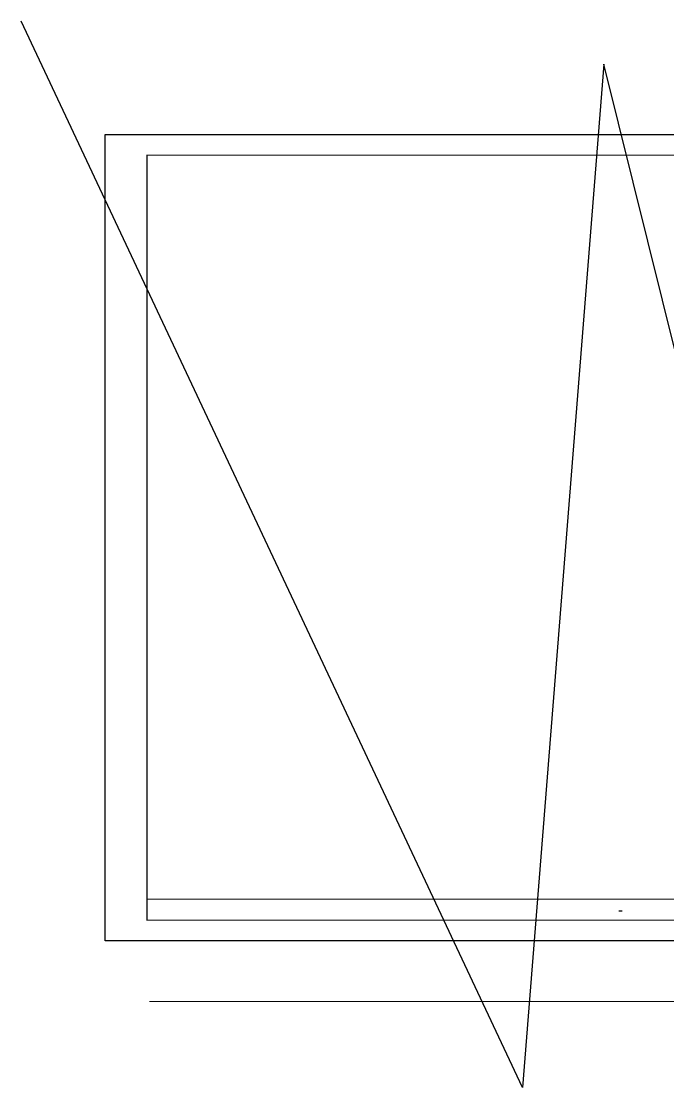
# Model space of a CAD drawing. Extents: x -4845 to 1196, y -1368 to 401.
# Drawn here: x -4845 to -3921, y -1356 to 167 of the extents above; entities that cross this region are included whole.
import ezdxf

# ---------------------------------------------------------------- set-up
doc = ezdxf.new("R2010")
doc.units = 0
doc.header["$LTSCALE"] = 48
doc.header["$MEASUREMENT"] = 0
doc.layers.get('0').update_dxf_attribs({"linetype": 'CONTINUOUS'})
doc.layers.add('24X36TB', color=7, linetype='CONTINUOUS', lineweight=30)
doc.layers.add('A-TEXT', color=3, linetype='CONTINUOUS')
doc.layers.add('TB-text', color=3, linetype='CONTINUOUS')
doc.styles.get("Standard").update_dxf_attribs({"font": 'ERASMD.TTF', "height": 4.5})

# ---------------------------------------------------------------- blocks, each defined once
blk = doc.blocks.new('A$C044039AD')
at = {"layer": '24X36TB'}
for p, q in [((-116.5, -762.5), (-116.5, -810.5)), ((-167.5, -778.5), (-29.5, -778.5)), ((-167.5, -794.5), (-29.5, -794.5)), ((-167.5, -810.5), (-29.5, -810.5)), ((-147.2, -834.5), (-147.2, -882.5)), ((-80.6, -834.5), (-80.6, -882.5)), ((-167.5, -850.5), (-29.5, -850.5)), ((-167.5, -866.5), (-29.5, -866.5))]:
    blk.add_line(p, q, dxfattribs=at)
blk.add_lwpolyline([(-1728, 0), (0, 0), (0, -1152), (-1728, -1152)], close=True, dxfattribs=at)
for points, const_width in [([(-191.5, -1122.5), (-191.5, -29.5), (-1668, -29.5), (-1668, -1122.5)], 1.5), ([(-167.5, -437.6), (-167.5, -125.9), (-29.5, -125.9), (-29.5, -437.6)], 1.5), ([(-167.5, -738.5), (-167.5, -461.6), (-29.5, -461.6), (-29.5, -738.5)], 1.5), ([(-167.5, -810.5), (-167.5, -762.5), (-29.5, -762.5), (-29.5, -810.5)], 1.5), ([(-167.5, -882.5), (-167.5, -834.5), (-29.5, -834.5), (-29.5, -882.5)], 1.5), ([(-167.5, -906.5), (-29.5, -906.5), (-29.5, -930.5), (-167.5, -930.5)], 1.5), ([(-167.5, -1050.5), (-167.5, -954.5), (-29.5, -954.5), (-29.5, -1050.5)], 1.5), ([(-167.5, -1074.5), (-29.5, -1074.5), (-29.5, -1122.5), (-167.5, -1122.5)], 2)]:
    blk.add_lwpolyline(points, close=True, dxfattribs=dict(at, const_width=const_width))
at = {"layer": '24X36TB', "const_width": 1.5}
for points in [[(-98.5, -834.5), (-98.5, -882.5)], [(-1668, -1092.5), (-1074, -1092.5), (-191.5, -1092.5)]]:
    blk.add_lwpolyline(points, dxfattribs=at)
at = {"layer": 'TB-text', "insert": (-98.5, -918), "char_height": 4.5, "width": 138, "attachment_point": 5}
blk.add_mtext('{\\fEras Demi ITC|b0|i0|c0|p34;UNIVERSITY PARK SF}', dxfattribs=at)

msp = doc.modelspace()

# ---------------------------------------------------------------- linework, layer by layer
at = {"color": 1}
for p, q in [((-4128.7, -1356.1), (-4845, 167.1)), ((-4012.3, 105.8), (-4128.7, -1356.1)), ((-3851.6, -542.1), (-4012.3, 105.8))]:
    msp.add_line(p, q, dxfattribs=at)
at = {"layer": '24X36TB', "const_width": 1.5}
msp.add_lwpolyline([(-4662, -1233), (-4068, -1233), (-3185.5, -1233)], dxfattribs=at)

# ---------------------------------------------------------------- block references
at = {"color": 1}
msp.add_blockref('A$C044039AD', (-2997.3, 5.5), dxfattribs=at)

# ---------------------------------------------------------------- texts
at = {"layer": 'A-TEXT', "insert": (-3988.7, -1102), "char_height": 16, "width": 1353.033, "attachment_point": 5}
msp.add_mtext('-', dxfattribs=at)

doc.saveas('drawing.dxf')
